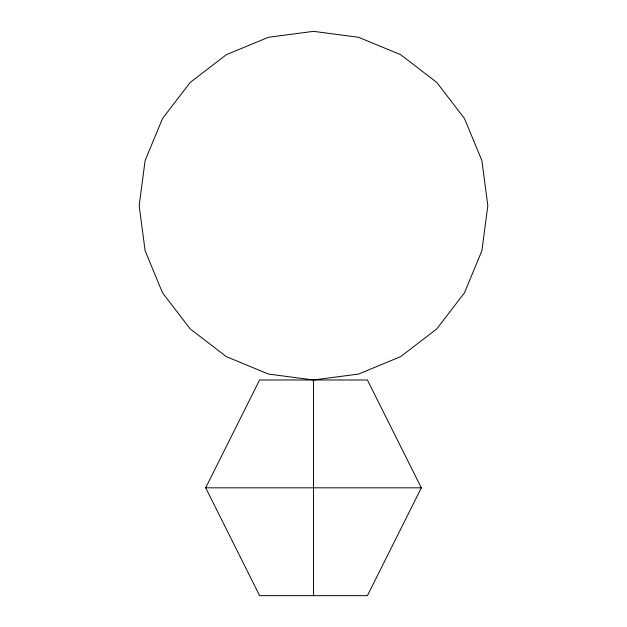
<?xml version="1.0" encoding="UTF-8"?>
<svg xmlns="http://www.w3.org/2000/svg" width="627" height="627" viewBox="0 0 627 627"><rect width="100%" height="100%" fill="white"/><g stroke="black" fill="none" stroke-linecap="round" stroke-linejoin="round"><path stroke-width="0.94" d="M205.672 487.822L259.586 379.986L367.414 379.986L421.328 487.822L367.414 595.65L259.586 595.65L205.672 487.822L421.328 487.822M313.5 379.986L358.62 374.045L400.661 356.63L436.76 328.932L464.466 292.825L481.881 250.784L487.822 205.672L481.881 160.551L464.466 118.511L436.76 82.403L400.661 54.706L358.62 37.291L313.5 31.35L268.38 37.291L226.339 54.706L190.24 82.403L162.534 118.511L145.119 160.551L139.178 205.672L145.119 250.784L162.534 292.825L190.24 328.932L226.339 356.63L268.38 374.045L313.5 379.986L313.5 595.65"/></g></svg>
